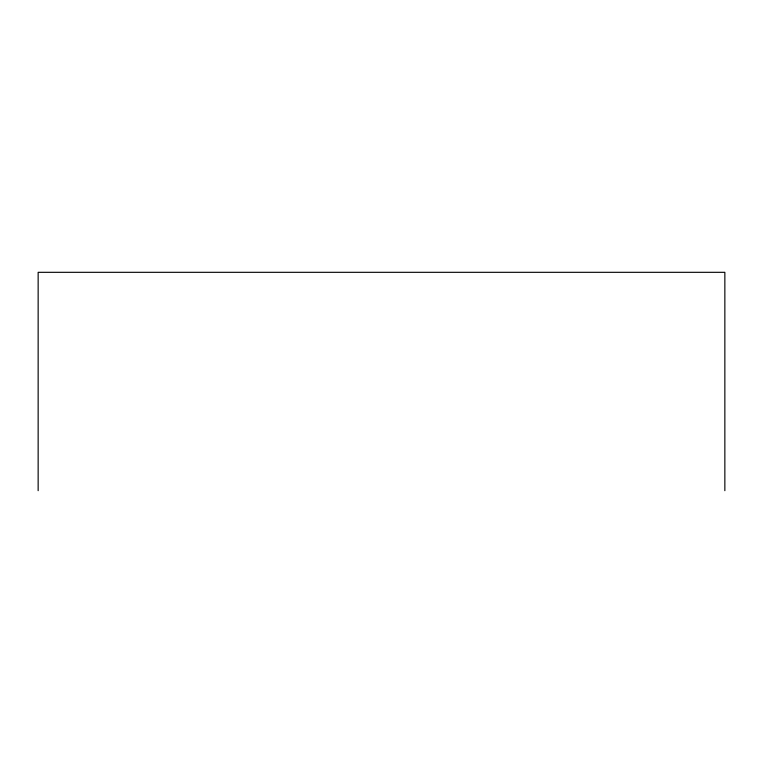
<?xml version="1.0" encoding="UTF-8"?>
<svg xmlns="http://www.w3.org/2000/svg" width="763" height="763" viewBox="0 0 763 763"><rect width="100%" height="100%" fill="white"/><g stroke="black" fill="none" stroke-linecap="round" stroke-linejoin="round"><path stroke-width="1.14" d="M724.85 490.685L724.85 272.315L38.15 272.315L38.15 490.685"/></g></svg>
